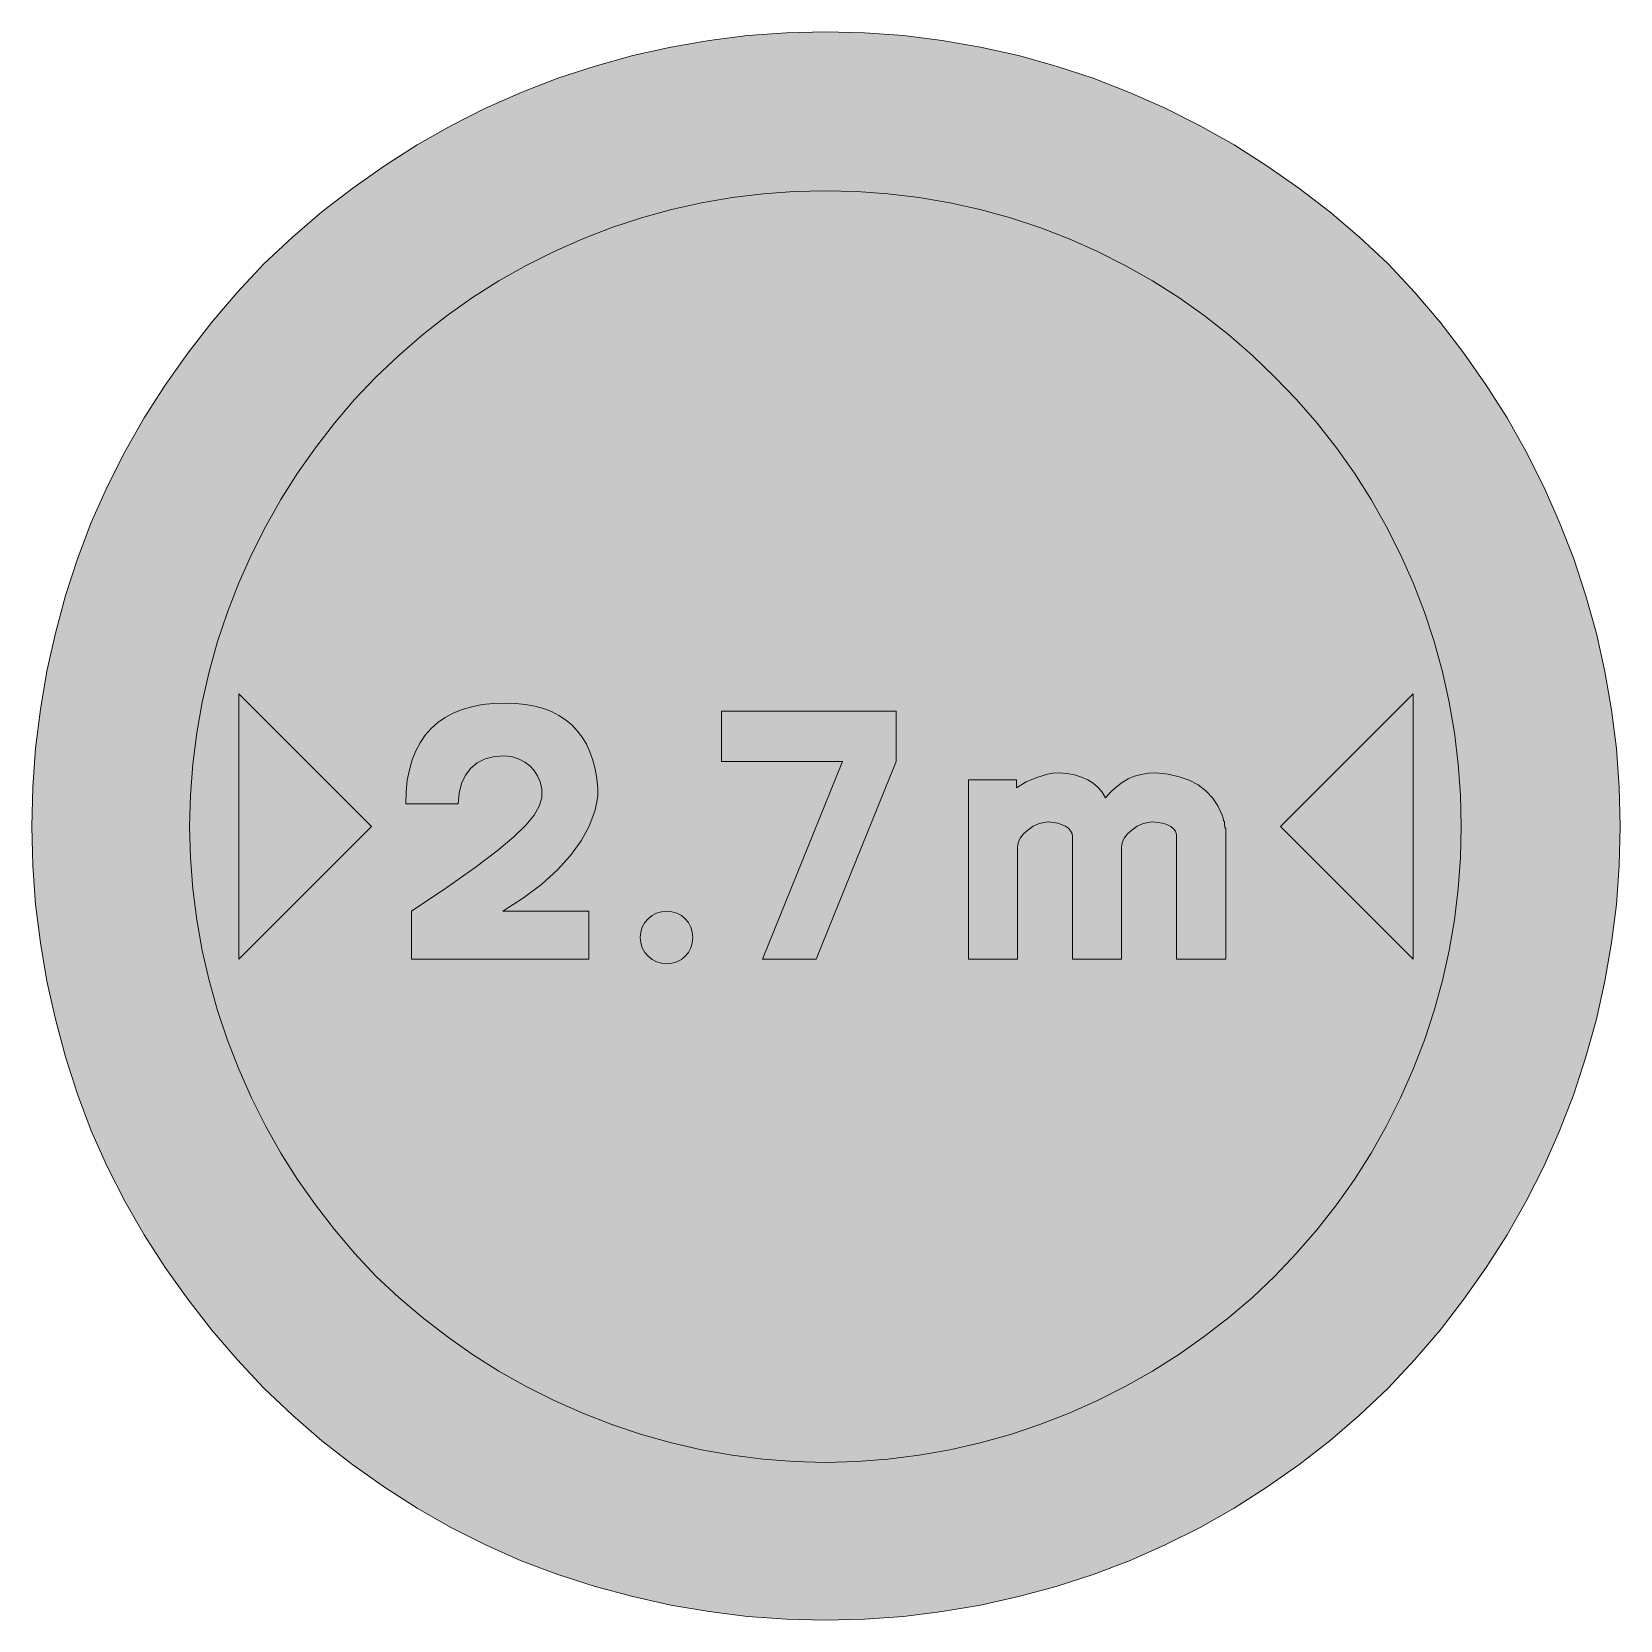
# Model space of a CAD drawing. Header units: metres. Extents: x 160 to 410, y 11 to 261.
import ezdxf

# ---------------------------------------------------------------- set-up
doc = ezdxf.new("R2010")
doc.units = ezdxf.units.M
for name, color, linetype, true_color in [('FILL_BLACK_000000', 7, 'Continuous', 0x000000), ('FILL_RED_FF0000', 7, 'Continuous', 0xff0000), ('FILL_WHITE_FFFFFF', 7, 'Continuous', 0xffffff)]:
    doc.layers.add(name, color=color, linetype=linetype, true_color=true_color)

msp = doc.modelspace()

# ---------------------------------------------------------------- hatches: boundary and pattern name
at = {"layer": 'FILL_BLACK_000000', "true_color": 0x000000}
h = msp.add_hatch(color=7, dxfattribs=at)
h.dxf.hatch_style = 1
h.paths.add_polyline_path([(192.42, 156.78), (213.3, 135.9), (192.42, 115.02), (192.42, 156.78)])
h = msp.add_hatch(color=7, dxfattribs=at)
h.dxf.hatch_style = 1
h.paths.add_polyline_path([(247.5, 122.58), (247.5, 115.02), (219.6, 115.02), (219.6, 122.58), (225.16, 126.31), (229.62, 129.44), (233.1, 132.06), (235.73, 134.26), (237.63, 136.11), (238.91, 137.69), (239.7, 139.1), (240.12, 140.4), (240.12, 141.84), (239.85, 142.93), (239.45, 143.9), (238.91, 144.74), (238.25, 145.46), (237.46, 146.06), (236.55, 146.52), (235.52, 146.86), (234.36, 147.06), (232.68, 146.93), (231.19, 146.54), (229.93, 145.92), (228.96, 145.08), (228.12, 144.01), (227.5, 142.7), (227.11, 141.18), (226.98, 139.5), (218.7, 139.5), (218.76, 141.4), (218.95, 143.18), (219.27, 144.84), (219.7, 146.38), (220.27, 147.8), (220.95, 149.1), (221.76, 150.28), (222.68, 151.34), (223.73, 152.27), (224.9, 153.08), (226.18, 153.77), (227.58, 154.33), (229.1, 154.77), (230.74, 155.09), (232.49, 155.28), (234.36, 155.34), (236, 155.29), (237.55, 155.12), (239, 154.85), (240.36, 154.47), (241.62, 153.99), (242.79, 153.39), (243.85, 152.7), (244.82, 151.9), (245.69, 150.99), (246.46, 149.99), (247.13, 148.88), (247.7, 147.67), (248.17, 146.36), (248.53, 144.95), (248.79, 143.45), (248.94, 141.84), (248.94, 140.76), (248.75, 139.55), (248.47, 138.35), (247.59, 135.97), (246.32, 133.63), (244.64, 131.33), (242.57, 129.08), (240.11, 126.86), (237.25, 124.7), (234, 122.58), (247.5, 122.58)])
h = msp.add_hatch(color=7, dxfattribs=at)
h.dxf.hatch_style = 1
h.paths.add_polyline_path([(377.28, 156.78), (377.28, 115.02), (356.4, 135.9), (377.28, 156.78)])
h = msp.add_hatch(color=7, dxfattribs=at)
h.dxf.hatch_style = 1
h.paths.add_polyline_path([(287.46, 146.16), (268.38, 146.16), (268.38, 154.08), (295.92, 154.08), (295.92, 146.16), (283.32, 115.02), (274.86, 115.02), (287.46, 146.16)])
h = msp.add_hatch(color=7, dxfattribs=at)
h.dxf.hatch_style = 1
h.paths.add_polyline_path([(335.51, 136.55), (334.69, 136.33), (333.84, 135.94), (333, 135.36), (332.29, 134.76), (331.78, 134.08), (331.48, 133.36), (331.38, 132.66), (331.38, 115.02), (323.64, 115.02), (323.64, 134.28), (323.57, 134.79), (323.35, 135.25), (323.01, 135.65), (322.56, 135.99), (321.36, 136.46), (319.86, 136.62), (319.13, 136.55), (318.31, 136.33), (317.46, 135.94), (316.62, 135.36), (315.91, 134.76), (315.4, 134.08), (315.1, 133.36), (315, 132.66), (315, 115.02), (307.26, 115.02), (307.26, 143.28), (314.82, 143.28), (314.82, 142.02), (316.37, 142.96), (318.06, 143.64), (319.7, 144.14), (320.57, 144.3), (321.48, 144.36), (322.78, 144.24), (323.97, 144.02), (325.06, 143.69), (326.05, 143.26), (326.92, 142.71), (327.68, 142.06), (328.33, 141.29), (328.86, 140.4), (329.69, 141.35), (330.55, 142.16), (331.46, 142.84), (332.41, 143.39), (333.42, 143.82), (334.48, 144.12), (335.6, 144.3), (336.78, 144.36), (338.71, 144.14), (340.46, 143.75), (342.03, 143.19), (343.42, 142.45), (344.63, 141.53), (345.66, 140.44), (346.53, 139.16), (347.22, 137.7), (347.38, 137.25), (347.4, 136.8), (347.56, 136.71), (347.58, 136.62), (347.58, 136.26), (347.6, 135.83), (347.76, 135.54), (347.76, 115.02), (340.02, 115.02), (340.02, 134.1), (340, 134.64), (339.84, 135.18), (339.55, 135.54), (339.12, 135.9), (338.52, 136.24), (337.81, 136.46), (336.24, 136.62), (335.51, 136.55)])
h = msp.add_hatch(color=7, dxfattribs=at)
h.dxf.hatch_style = 1
h.paths.add_polyline_path([(263.8, 117.59), (263.56, 116.81), (263.19, 116.1), (262.69, 115.49), (262.08, 114.99), (261.37, 114.62), (260.59, 114.38), (259.74, 114.3), (258.94, 114.38), (258.18, 114.62), (257.48, 114.99), (256.86, 115.49), (256.34, 116.1), (255.94, 116.81), (255.69, 117.59), (255.6, 118.44), (255.69, 119.29), (255.94, 120.07), (256.34, 120.78), (256.86, 121.39), (257.48, 121.89), (258.18, 122.26), (258.94, 122.5), (259.74, 122.58), (260.59, 122.5), (261.37, 122.26), (262.08, 121.89), (262.69, 121.39), (263.19, 120.78), (263.56, 120.07), (263.8, 119.29), (263.88, 118.44), (263.8, 117.59)])
at = {"layer": 'FILL_RED_FF0000', "true_color": 0xff0000}
h = msp.add_hatch(color=7, dxfattribs=at)
h.dxf.hatch_style = 1
h.paths.add_polyline_path([(409.71, 129.77), (409.26, 123.66), (408.5, 117.59), (407.45, 111.56), (406.11, 105.57), (404.47, 99.65), (402.54, 93.8), (400.32, 88.02), (397.82, 82.42), (395.06, 76.96), (392.05, 71.65), (388.78, 66.49), (385.26, 61.49), (381.51, 56.66), (377.53, 52), (373.32, 47.52), (368.83, 43.25), (364.15, 39.22), (359.29, 35.44), (354.26, 31.91), (349.07, 28.62), (343.73, 25.6), (338.25, 22.84), (332.64, 20.34), (326.91, 18.18), (321.08, 16.3), (315.16, 14.69), (309.17, 13.37), (303.12, 12.33), (297.03, 11.58), (290.9, 11.13), (284.76, 10.98), (278.63, 11.13), (272.52, 11.58), (266.45, 12.33), (260.41, 13.37), (254.43, 14.69), (248.51, 16.3), (242.66, 18.18), (236.88, 20.34), (231.28, 22.84), (225.82, 25.6), (220.51, 28.62), (215.35, 31.91), (210.35, 35.44), (205.52, 39.22), (200.86, 43.25), (196.38, 47.52), (192.16, 52), (188.16, 56.66), (184.38, 61.49), (180.83, 66.49), (177.53, 71.65), (174.48, 76.96), (171.7, 82.42), (169.2, 88.02), (167.04, 93.8), (165.16, 99.65), (163.55, 105.57), (162.22, 111.56), (161.19, 117.59), (160.44, 123.66), (159.99, 129.77), (159.84, 135.9), (159.99, 142.09), (160.44, 148.24), (161.19, 154.34), (162.22, 160.38), (163.55, 166.35), (165.16, 172.25), (167.04, 178.06), (169.2, 183.78), (171.7, 189.39), (174.48, 194.87), (177.53, 200.21), (180.83, 205.4), (184.38, 210.43), (188.16, 215.29), (192.16, 219.97), (196.38, 224.46), (200.86, 228.67), (205.52, 232.65), (210.35, 236.4), (215.35, 239.92), (220.51, 243.19), (225.82, 246.2), (231.28, 248.96), (236.88, 251.46), (242.66, 253.68), (248.51, 255.61), (254.43, 257.25), (260.41, 258.59), (266.45, 259.64), (272.52, 260.4), (278.63, 260.85), (284.76, 261), (290.9, 260.85), (297.03, 260.4), (303.12, 259.64), (309.17, 258.59), (315.16, 257.25), (321.08, 255.61), (326.91, 253.68), (332.64, 251.46), (338.25, 248.96), (343.73, 246.2), (349.07, 243.19), (354.26, 239.92), (359.29, 236.4), (364.15, 232.65), (368.83, 228.67), (373.32, 224.46), (377.53, 219.97), (381.51, 215.29), (385.26, 210.43), (388.78, 205.4), (392.05, 200.21), (395.06, 194.87), (397.82, 189.39), (400.32, 183.78), (402.54, 178.05), (404.47, 172.22), (406.11, 166.3), (407.45, 160.31), (408.5, 154.26), (409.26, 148.17), (409.71, 142.04), (409.86, 135.9), (409.71, 129.77)])
at = {"layer": 'FILL_WHITE_FFFFFF', "true_color": 0xffffff}
h = msp.add_hatch(color=7, dxfattribs=at)
h.dxf.hatch_style = 1
h.paths.add_polyline_path([(384.72, 130.98), (384.37, 126.09), (383.78, 121.23), (382.95, 116.42), (381.89, 111.65), (380.59, 106.94), (379.05, 102.3), (377.28, 97.74), (375.28, 93.21), (373.07, 88.8), (370.64, 84.52), (368.01, 80.37), (365.18, 76.35), (362.14, 72.48), (358.92, 68.75), (355.5, 65.16), (351.97, 61.8), (348.26, 58.62), (344.39, 55.62), (340.38, 52.81), (336.23, 50.19), (331.96, 47.77), (327.58, 45.56), (323.1, 43.56), (318.53, 41.78), (313.87, 40.22), (309.13, 38.9), (304.33, 37.8), (299.49, 36.94), (294.6, 36.32), (289.69, 35.95), (284.76, 35.82), (279.84, 35.95), (274.95, 36.32), (270.09, 36.94), (265.27, 37.8), (260.51, 38.9), (255.8, 40.22), (251.16, 41.78), (246.6, 43.56), (242.07, 45.56), (237.66, 47.77), (233.38, 50.19), (229.23, 52.81), (225.21, 55.62), (221.34, 58.62), (217.61, 61.8), (214.02, 65.16), (210.66, 68.75), (207.48, 72.48), (204.48, 76.35), (201.67, 80.37), (199.05, 84.52), (196.63, 88.8), (194.42, 93.21), (192.42, 97.74), (190.64, 102.3), (189.08, 106.94), (187.76, 111.65), (186.66, 116.42), (185.8, 121.23), (185.18, 126.09), (184.81, 130.98), (184.68, 135.9), (184.81, 140.83), (185.18, 145.74), (185.8, 150.63), (186.66, 155.48), (187.76, 160.27), (189.08, 165.01), (190.64, 169.67), (192.42, 174.24), (194.42, 178.72), (196.63, 183.1), (199.05, 187.37), (201.67, 191.52), (204.48, 195.53), (207.48, 199.4), (210.66, 203.11), (214.02, 206.64), (217.61, 210.06), (221.34, 213.28), (225.21, 216.32), (229.23, 219.15), (233.38, 221.78), (237.66, 224.21), (242.07, 226.42), (246.6, 228.42), (251.16, 230.19), (255.8, 231.73), (260.51, 233.03), (265.27, 234.09), (270.09, 234.92), (274.95, 235.51), (279.84, 235.86), (284.76, 235.98), (289.69, 235.86), (294.6, 235.51), (299.49, 234.92), (304.33, 234.09), (309.13, 233.03), (313.87, 231.73), (318.53, 230.19), (323.1, 228.42), (327.58, 226.42), (331.96, 224.21), (336.23, 221.78), (340.38, 219.15), (344.39, 216.32), (348.26, 213.28), (351.97, 210.06), (355.5, 206.64), (358.92, 203.11), (362.14, 199.4), (365.18, 195.53), (368.01, 191.52), (370.64, 187.37), (373.07, 183.1), (375.28, 178.72), (377.28, 174.24), (379.05, 169.67), (380.59, 165.01), (381.89, 160.27), (382.95, 155.48), (383.78, 150.63), (384.37, 145.74), (384.72, 140.83), (384.84, 135.9), (384.72, 130.98)])

# ---------------------------------------------------------------- linework, layer by layer
at = {"layer": 'FILL_BLACK_000000', "lineweight": 0, "true_color": 0x000000}
for points in [[(192.42, 156.78), (213.3, 135.9), (192.42, 115.02)], [(247.5, 122.58), (247.5, 115.02), (219.6, 115.02), (219.6, 122.58), (225.16, 126.31), (229.62, 129.44), (233.1, 132.06), (235.73, 134.26), (237.63, 136.11), (238.91, 137.69), (239.7, 139.1), (240.12, 140.4), (240.12, 141.84), (239.85, 142.93), (239.45, 143.9), (238.91, 144.74), (238.25, 145.46), (237.46, 146.06), (236.55, 146.52), (235.52, 146.86), (234.36, 147.06), (232.68, 146.93), (231.19, 146.54), (229.93, 145.92), (228.96, 145.08), (228.12, 144.01), (227.5, 142.7), (227.11, 141.18), (226.98, 139.5), (218.7, 139.5), (218.76, 141.4), (218.95, 143.18), (219.27, 144.84), (219.7, 146.38), (220.27, 147.8), (220.95, 149.1), (221.76, 150.28), (222.68, 151.34), (223.73, 152.27), (224.9, 153.08), (226.18, 153.77), (227.58, 154.33), (229.1, 154.77), (230.74, 155.09), (232.49, 155.28), (234.36, 155.34), (236, 155.29), (237.55, 155.12), (239, 154.85), (240.36, 154.47), (241.62, 153.99), (242.79, 153.39), (243.85, 152.7), (244.82, 151.9), (245.69, 150.99), (246.46, 149.99), (247.13, 148.88), (247.7, 147.67), (248.17, 146.36), (248.53, 144.95), (248.79, 143.45), (248.94, 141.84), (248.94, 140.76), (248.75, 139.55), (248.47, 138.35), (247.59, 135.97), (246.32, 133.63), (244.64, 131.33), (242.57, 129.08), (240.11, 126.86), (237.25, 124.7), (234, 122.58)], [(377.28, 156.78), (377.28, 115.02), (356.4, 135.9)], [(287.46, 146.16), (268.38, 146.16), (268.38, 154.08), (295.92, 154.08), (295.92, 146.16), (283.32, 115.02), (274.86, 115.02)], [(335.51, 136.55), (334.69, 136.33), (333.84, 135.94), (333, 135.36), (332.29, 134.76), (331.78, 134.08), (331.48, 133.36), (331.38, 132.66), (331.38, 115.02), (323.64, 115.02), (323.64, 134.28), (323.57, 134.79), (323.35, 135.25), (323.01, 135.65), (322.56, 135.99), (321.36, 136.46), (319.86, 136.62), (319.13, 136.55), (318.31, 136.33), (317.46, 135.94), (316.62, 135.36), (315.91, 134.76), (315.4, 134.08), (315.1, 133.36), (315, 132.66), (315, 115.02), (307.26, 115.02), (307.26, 143.28), (314.82, 143.28), (314.82, 142.02), (316.37, 142.96), (318.06, 143.64), (319.7, 144.14), (320.57, 144.3), (321.48, 144.36), (322.78, 144.24), (323.97, 144.02), (325.06, 143.69), (326.05, 143.26), (326.92, 142.71), (327.68, 142.06), (328.33, 141.29), (328.86, 140.4), (329.69, 141.35), (330.55, 142.16), (331.46, 142.84), (332.41, 143.39), (333.42, 143.82), (334.48, 144.12), (335.6, 144.3), (336.78, 144.36), (338.71, 144.14), (340.46, 143.75), (342.03, 143.19), (343.42, 142.45), (344.63, 141.53), (345.66, 140.44), (346.53, 139.16), (347.22, 137.7), (347.38, 137.25), (347.4, 136.8), (347.56, 136.71), (347.58, 136.62), (347.58, 136.26), (347.6, 135.83), (347.76, 135.54), (347.76, 115.02), (340.02, 115.02), (340.02, 134.1), (340, 134.64), (339.84, 135.18), (339.55, 135.54), (339.12, 135.9), (338.52, 136.24), (337.81, 136.46), (336.24, 136.62)], [(263.8, 117.59), (263.56, 116.81), (263.19, 116.1), (262.69, 115.49), (262.08, 114.99), (261.37, 114.62), (260.59, 114.38), (259.74, 114.3), (258.94, 114.38), (258.18, 114.62), (257.48, 114.99), (256.86, 115.49), (256.34, 116.1), (255.94, 116.81), (255.69, 117.59), (255.6, 118.44), (255.69, 119.29), (255.94, 120.07), (256.34, 120.78), (256.86, 121.39), (257.48, 121.89), (258.18, 122.26), (258.94, 122.5), (259.74, 122.58), (260.59, 122.5), (261.37, 122.26), (262.08, 121.89), (262.69, 121.39), (263.19, 120.78), (263.56, 120.07), (263.8, 119.29), (263.88, 118.44)]]:
    msp.add_lwpolyline(points, close=True, dxfattribs=at)
at = {"layer": 'FILL_RED_FF0000', "lineweight": 0, "true_color": 0xff0000}
msp.add_lwpolyline([(409.71, 129.77), (409.26, 123.66), (408.5, 117.59), (407.45, 111.56), (406.11, 105.57), (404.47, 99.65), (402.54, 93.8), (400.32, 88.02), (397.82, 82.42), (395.06, 76.96), (392.05, 71.65), (388.78, 66.49), (385.26, 61.49), (381.51, 56.66), (377.53, 52), (373.32, 47.52), (368.83, 43.25), (364.15, 39.22), (359.29, 35.44), (354.26, 31.91), (349.07, 28.62), (343.73, 25.6), (338.25, 22.84), (332.64, 20.34), (326.91, 18.18), (321.08, 16.3), (315.16, 14.69), (309.17, 13.37), (303.12, 12.33), (297.03, 11.58), (290.9, 11.13), (284.76, 10.98), (278.63, 11.13), (272.52, 11.58), (266.45, 12.33), (260.41, 13.37), (254.43, 14.69), (248.51, 16.3), (242.66, 18.18), (236.88, 20.34), (231.28, 22.84), (225.82, 25.6), (220.51, 28.62), (215.35, 31.91), (210.35, 35.44), (205.52, 39.22), (200.86, 43.25), (196.38, 47.52), (192.16, 52), (188.16, 56.66), (184.38, 61.49), (180.83, 66.49), (177.53, 71.65), (174.48, 76.96), (171.7, 82.42), (169.2, 88.02), (167.04, 93.8), (165.16, 99.65), (163.55, 105.57), (162.22, 111.56), (161.19, 117.59), (160.44, 123.66), (159.99, 129.77), (159.84, 135.9), (159.99, 142.09), (160.44, 148.24), (161.19, 154.34), (162.22, 160.38), (163.55, 166.35), (165.16, 172.25), (167.04, 178.06), (169.2, 183.78), (171.7, 189.39), (174.48, 194.87), (177.53, 200.21), (180.83, 205.4), (184.38, 210.43), (188.16, 215.29), (192.16, 219.97), (196.38, 224.46), (200.86, 228.67), (205.52, 232.65), (210.35, 236.4), (215.35, 239.92), (220.51, 243.19), (225.82, 246.2), (231.28, 248.96), (236.88, 251.46), (242.66, 253.68), (248.51, 255.61), (254.43, 257.25), (260.41, 258.59), (266.45, 259.64), (272.52, 260.4), (278.63, 260.85), (284.76, 261), (290.9, 260.85), (297.03, 260.4), (303.12, 259.64), (309.17, 258.59), (315.16, 257.25), (321.08, 255.61), (326.91, 253.68), (332.64, 251.46), (338.25, 248.96), (343.73, 246.2), (349.07, 243.19), (354.26, 239.92), (359.29, 236.4), (364.15, 232.65), (368.83, 228.67), (373.32, 224.46), (377.53, 219.97), (381.51, 215.29), (385.26, 210.43), (388.78, 205.4), (392.05, 200.21), (395.06, 194.87), (397.82, 189.39), (400.32, 183.78), (402.54, 178.05), (404.47, 172.22), (406.11, 166.3), (407.45, 160.31), (408.5, 154.26), (409.26, 148.17), (409.71, 142.04), (409.86, 135.9)], close=True, dxfattribs=at)
at = {"layer": 'FILL_WHITE_FFFFFF', "lineweight": 0, "true_color": 0xff0000}
msp.add_lwpolyline([(384.72, 130.98), (384.37, 126.09), (383.78, 121.23), (382.95, 116.42), (381.89, 111.65), (380.59, 106.94), (379.05, 102.3), (377.28, 97.74), (375.28, 93.21), (373.07, 88.8), (370.64, 84.52), (368.01, 80.37), (365.18, 76.35), (362.14, 72.48), (358.92, 68.75), (355.5, 65.16), (351.97, 61.8), (348.26, 58.62), (344.39, 55.62), (340.38, 52.81), (336.23, 50.19), (331.96, 47.77), (327.58, 45.56), (323.1, 43.56), (318.53, 41.78), (313.87, 40.22), (309.13, 38.9), (304.33, 37.8), (299.49, 36.94), (294.6, 36.32), (289.69, 35.95), (284.76, 35.82), (279.84, 35.95), (274.95, 36.32), (270.09, 36.94), (265.27, 37.8), (260.51, 38.9), (255.8, 40.22), (251.16, 41.78), (246.6, 43.56), (242.07, 45.56), (237.66, 47.77), (233.38, 50.19), (229.23, 52.81), (225.21, 55.62), (221.34, 58.62), (217.61, 61.8), (214.02, 65.16), (210.66, 68.75), (207.48, 72.48), (204.48, 76.35), (201.67, 80.37), (199.05, 84.52), (196.63, 88.8), (194.42, 93.21), (192.42, 97.74), (190.64, 102.3), (189.08, 106.94), (187.76, 111.65), (186.66, 116.42), (185.8, 121.23), (185.18, 126.09), (184.81, 130.98), (184.68, 135.9), (184.81, 140.83), (185.18, 145.74), (185.8, 150.63), (186.66, 155.48), (187.76, 160.27), (189.08, 165.01), (190.64, 169.67), (192.42, 174.24), (194.42, 178.72), (196.63, 183.1), (199.05, 187.37), (201.67, 191.52), (204.48, 195.53), (207.48, 199.4), (210.66, 203.11), (214.02, 206.64), (217.61, 210.06), (221.34, 213.28), (225.21, 216.32), (229.23, 219.15), (233.38, 221.78), (237.66, 224.21), (242.07, 226.42), (246.6, 228.42), (251.16, 230.19), (255.8, 231.73), (260.51, 233.03), (265.27, 234.09), (270.09, 234.92), (274.95, 235.51), (279.84, 235.86), (284.76, 235.98), (289.69, 235.86), (294.6, 235.51), (299.49, 234.92), (304.33, 234.09), (309.13, 233.03), (313.87, 231.73), (318.53, 230.19), (323.1, 228.42), (327.58, 226.42), (331.96, 224.21), (336.23, 221.78), (340.38, 219.15), (344.39, 216.32), (348.26, 213.28), (351.97, 210.06), (355.5, 206.64), (358.92, 203.11), (362.14, 199.4), (365.18, 195.53), (368.01, 191.52), (370.64, 187.37), (373.07, 183.1), (375.28, 178.72), (377.28, 174.24), (379.05, 169.67), (380.59, 165.01), (381.89, 160.27), (382.95, 155.48), (383.78, 150.63), (384.37, 145.74), (384.72, 140.83), (384.84, 135.9)], close=True, dxfattribs=at)

doc.saveas('drawing.dxf')
